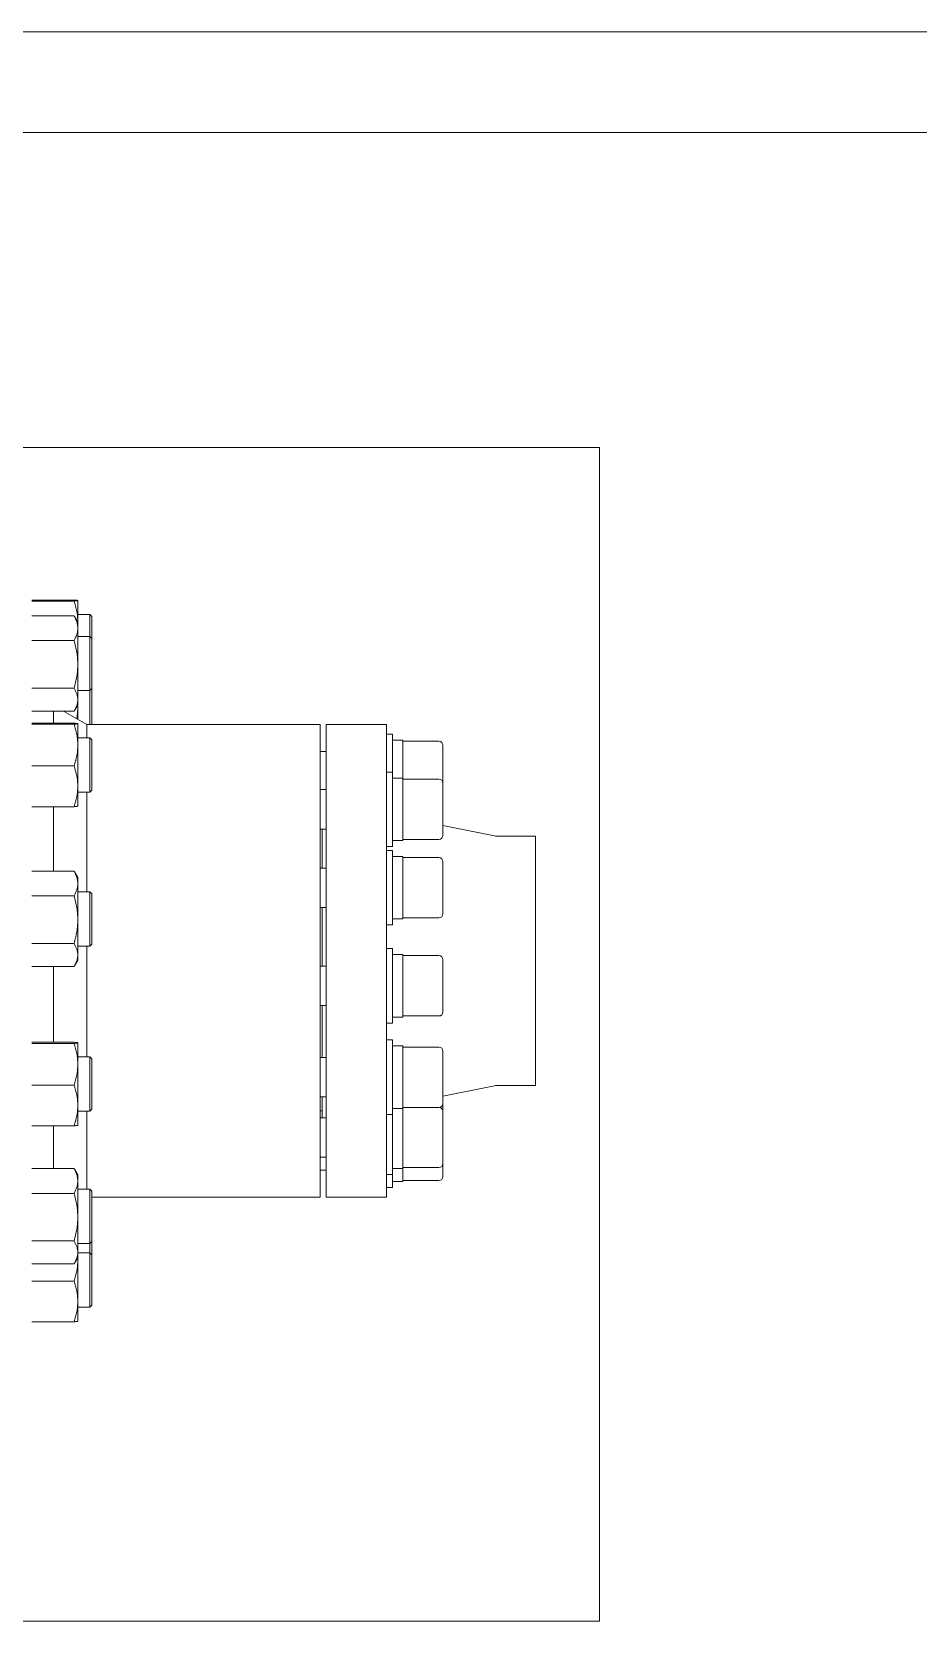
# Model space of a CAD drawing. Header units: millimetres. Extents: x 0 to 2970, y 0 to 2245.
# Drawn here: x 1044 to 1485, y 1310 to 2100 of the extents above; entities that cross this region are included whole.
import ezdxf

# ---------------------------------------------------------------- set-up
doc = ezdxf.new("R2010")
doc.units = ezdxf.units.MM
doc.layers.add('1', color=7, linetype='Continuous', true_color=0xffffff)
doc.layers.add('170', color=7, linetype='Continuous', true_color=0xffffff)

msp = doc.modelspace()

# ---------------------------------------------------------------- linework, layer by layer
at = {"layer": '1', "color": 7, "linetype": 'Continuous', "lineweight": 18}
for p, q in [((1065.4, 1817.54), (1044.36, 1817.54)), ((1067.23, 1806.65), (1067.23, 1817.28)), ((1065.4, 1817.02), (1044.36, 1817.02)), ((1065.4, 1809.64), (1044.36, 1809.64)), ((1067.23, 1806.48), (1065.56, 1809.37)), ((1073.2, 1810.29), (1067.23, 1810.29)), ((1074.2, 1809.29), (1073.2, 1810.29)), ((1073.2, 1799.48), (1073.2, 1810.29)), ((1067.23, 1803.5), (1067.23, 1806.48)), ((1067.23, 1785.53), (1067.23, 1803.5)), ((1074.2, 1805.22), (1074.2, 1809.29)), ((1074.2, 1798.48), (1074.2, 1805.22)), ((1065.4, 1797.36), (1044.36, 1797.36)), ((1073.2, 1799.48), (1067.23, 1799.48)), ((1074.2, 1798.48), (1073.2, 1799.48)), ((1073.2, 1772.79), (1073.2, 1799.48)), ((1074.2, 1788.66), (1074.2, 1798.48)), ((1074.2, 1773.48), (1074.2, 1788.66)), ((1067.23, 1768), (1067.23, 1785.53)), ((1065.4, 1773.69), (1044.36, 1773.69)), ((1067.23, 1772.48), (1073.2, 1772.48)), ((1073.2, 1772.48), (1074.2, 1773.48)), ((1073.2, 1772.79), (1073.2, 1772.48)), ((1073.2, 1761.01), (1073.2, 1772.48)), ((1074.2, 1755.66), (1074.2, 1773.48)), ((1065.4, 1762.31), (1044.36, 1762.31)), ((1055.23, 1762.31), (1055.23, 1756.32)), ((1071.73, 1755.66), (1060.2, 1762.31)), ((1065.56, 1762.58), (1067.23, 1765.48)), ((1067.23, 1768), (1067.23, 1765.48)), ((1067.23, 1764.64), (1067.23, 1765.48)), ((1067.23, 1758.26), (1067.23, 1764.64)), ((1065.4, 1756.31), (1044.36, 1756.31)), ((1065.4, 1755.79), (1044.36, 1755.79)), ((1067.23, 1745.42), (1067.23, 1756.05)), ((1187.73, 1755.66), (1071.73, 1755.66)), ((1071.73, 1755.66), (1071.73, 1749.06)), ((1073.2, 1761.01), (1073.2, 1755.66)), ((1187.73, 1755.66), (1187.73, 1529.6)), ((1220.73, 1755.66), (1190.73, 1755.66)), ((1190.73, 1755.66), (1190.73, 1683.12)), ((1220.73, 1755.66), (1220.73, 1683.12)), ((1073.2, 1749.06), (1067.23, 1749.06)), ((1074.2, 1748.06), (1073.2, 1749.06)), ((1073.2, 1749.06), (1073.2, 1748.43)), ((1073.2, 1722.06), (1073.2, 1748.43)), ((1074.2, 1731.78), (1074.2, 1748.06)), ((1223.73, 1750.84), (1220.73, 1750.84)), ((1223.73, 1750.84), (1223.73, 1732.03)), ((1228.73, 1747.86), (1223.73, 1747.86)), ((1228.73, 1747.86), (1228.73, 1729.05)), ((1246.73, 1747.34), (1228.73, 1747.34)), ((1067.23, 1724.92), (1067.23, 1745.42)), ((1190.73, 1742.16), (1187.73, 1742.16)), ((1248.73, 1741.16), (1248.73, 1745.34)), ((1248.73, 1726.53), (1248.73, 1741.16)), ((1065.4, 1735.04), (1044.36, 1735.04)), ((1074.2, 1723.06), (1074.2, 1731.78)), ((1223.73, 1732.03), (1220.73, 1732.03)), ((1223.73, 1732.03), (1223.73, 1695.03)), ((1067.23, 1715.06), (1067.23, 1724.92)), ((1073.2, 1722.06), (1074.2, 1723.06)), ((1190.73, 1723.34), (1187.73, 1723.34)), ((1228.73, 1729.05), (1223.73, 1729.05)), ((1228.73, 1729.05), (1228.73, 1698.01)), ((1246.73, 1728.53), (1228.73, 1728.53)), ((1248.73, 1716.38), (1248.73, 1726.53)), ((1065.4, 1714.8), (1044.36, 1714.8)), ((1055.23, 1714.81), (1055.23, 1682.71)), ((1067.23, 1722.06), (1073.2, 1722.06)), ((1071.73, 1722.06), (1071.73, 1672.54)), ((1248.73, 1700.53), (1248.73, 1716.38)), ((1187.73, 1703.71), (1190.73, 1703.71)), ((1188.73, 1703.72), (1188.73, 1684.33)), ((1274.3, 1700.26), (1248.73, 1705.46)), ((1294.79, 1700.16), (1275.3, 1700.16)), ((1294.79, 1700.16), (1294.79, 1661.88)), ((1220.73, 1695.03), (1223.73, 1695.03)), ((1223.73, 1693.01), (1220.73, 1693.01)), ((1223.73, 1698.01), (1228.73, 1698.01)), ((1223.73, 1693.01), (1223.73, 1656.01)), ((1228.73, 1698.53), (1246.73, 1698.53)), ((1190.73, 1684.32), (1187.73, 1684.32)), ((1190.73, 1683.12), (1190.73, 1520.66)), ((1220.73, 1683.12), (1220.73, 1520.66)), ((1228.73, 1690.03), (1223.73, 1690.03)), ((1228.73, 1690.03), (1228.73, 1658.99)), ((1246.73, 1689.51), (1228.73, 1689.51)), ((1248.73, 1670.64), (1248.73, 1687.51)), ((1065.4, 1682.71), (1044.36, 1682.71)), ((1067.23, 1679.54), (1065.56, 1682.44)), ((1067.23, 1676.57), (1067.23, 1679.54)), ((1067.23, 1658.59), (1067.23, 1676.57)), ((1065.4, 1670.42), (1044.36, 1670.42)), ((1073.2, 1672.54), (1067.23, 1672.54)), ((1074.2, 1671.54), (1073.2, 1672.54)), ((1073.2, 1672.54), (1073.2, 1668.14)), ((1073.2, 1645.54), (1073.2, 1668.14)), ((1074.2, 1649.81), (1074.2, 1671.54)), ((1248.73, 1661.51), (1248.73, 1670.64)), ((1187.73, 1664.7), (1190.73, 1664.7)), ((1188.73, 1664.69), (1188.73, 1635.56)), ((1228.73, 1659.51), (1246.73, 1659.51)), ((1294.79, 1661.88), (1294.79, 1576.16)), ((1067.23, 1641.07), (1067.23, 1658.59)), ((1220.73, 1656.01), (1223.73, 1656.01)), ((1223.73, 1658.99), (1228.73, 1658.99)), ((1065.4, 1646.76), (1044.36, 1646.76)), ((1067.23, 1645.54), (1073.2, 1645.54)), ((1071.73, 1645.55), (1071.73, 1590.44)), ((1073.2, 1645.54), (1074.2, 1646.54)), ((1074.2, 1646.54), (1074.2, 1649.81)), ((1223.73, 1644.26), (1220.73, 1644.26)), ((1223.73, 1644.26), (1223.73, 1607.26)), ((1065.56, 1635.65), (1067.23, 1638.54)), ((1067.23, 1638.54), (1067.23, 1641.07)), ((1190.73, 1635.57), (1187.73, 1635.57)), ((1228.73, 1641.28), (1223.73, 1641.28)), ((1228.73, 1641.28), (1228.73, 1610.24)), ((1246.73, 1640.76), (1228.73, 1640.76)), ((1248.73, 1616.2), (1248.73, 1638.76)), ((1065.4, 1635.38), (1044.36, 1635.38)), ((1055.23, 1635.38), (1055.23, 1597.68)), ((1187.73, 1615.95), (1190.73, 1615.95)), ((1188.73, 1615.94), (1188.73, 1590.13)), ((1248.73, 1612.76), (1248.73, 1616.2)), ((1220.73, 1607.26), (1223.73, 1607.26)), ((1223.73, 1610.24), (1228.73, 1610.24)), ((1228.73, 1610.76), (1246.73, 1610.76)), ((1065.4, 1597.68), (1044.36, 1597.68)), ((1065.4, 1597.16), (1044.36, 1597.16)), ((1067.23, 1586.79), (1067.23, 1597.42)), ((1223.73, 1598.83), (1220.73, 1598.83)), ((1223.73, 1598.83), (1223.73, 1561.83)), ((1073.2, 1590.43), (1067.23, 1590.43)), ((1074.2, 1589.43), (1073.2, 1590.43)), ((1073.2, 1590.43), (1073.2, 1579.83)), ((1074.2, 1564.72), (1074.2, 1589.43)), ((1190.73, 1590.14), (1187.73, 1590.14)), ((1228.73, 1595.85), (1223.73, 1595.85)), ((1228.73, 1595.85), (1228.73, 1564.81)), ((1246.73, 1595.33), (1228.73, 1595.33)), ((1248.73, 1567.64), (1248.73, 1593.33)), ((1067.23, 1566.29), (1067.23, 1586.79)), ((1065.4, 1576.41), (1044.36, 1576.41)), ((1073.2, 1563.43), (1073.2, 1579.83)), ((1248.73, 1570.85), (1274.3, 1576.06)), ((1275.3, 1576.16), (1294.79, 1576.16)), ((1067.23, 1556.43), (1067.23, 1566.29)), ((1073.2, 1563.43), (1074.2, 1564.43)), ((1074.2, 1564.43), (1074.2, 1564.72)), ((1187.73, 1570.51), (1190.73, 1570.51)), ((1188.73, 1570.51), (1188.73, 1560.2)), ((1223.73, 1564.81), (1228.73, 1564.81)), ((1228.73, 1565.33), (1246.73, 1565.33)), ((1228.73, 1534.87), (1228.73, 1564.81)), ((1248.73, 1567.33), (1248.73, 1567.64)), ((1248.73, 1567.33), (1248.73, 1563.39)), ((1067.23, 1563.43), (1073.2, 1563.43)), ((1071.73, 1563.43), (1071.73, 1529.6)), ((1187.73, 1563.66), (1188.73, 1563.66)), ((1190.73, 1560.2), (1187.73, 1560.2)), ((1220.73, 1561.83), (1223.73, 1561.83)), ((1223.73, 1561.82), (1223.73, 1531.89)), ((1248.73, 1563.39), (1248.73, 1537.39)), ((1065.4, 1556.17), (1044.36, 1556.17)), ((1055.23, 1556.17), (1055.23, 1534.89)), ((1065.4, 1534.89), (1044.36, 1534.89)), ((1067.23, 1531.72), (1065.56, 1534.6)), ((1187.73, 1540.58), (1190.73, 1540.58)), ((1187.73, 1534.16), (1190.73, 1534.16)), ((1223.73, 1534.87), (1228.73, 1534.87)), ((1228.73, 1535.39), (1246.73, 1535.39)), ((1228.73, 1528.45), (1228.73, 1534.87)), ((1248.73, 1537.39), (1248.73, 1530.97)), ((1067.23, 1528.74), (1067.23, 1531.72)), ((1067.23, 1510.77), (1067.23, 1528.74)), ((1071.73, 1529.6), (1071.73, 1524.72)), ((1187.73, 1529.6), (1187.73, 1520.66)), ((1220.73, 1531.89), (1223.73, 1531.89)), ((1220.73, 1525.47), (1223.73, 1525.47)), ((1223.73, 1525.47), (1223.73, 1531.89)), ((1223.73, 1528.45), (1228.73, 1528.45)), ((1228.73, 1528.97), (1246.73, 1528.97)), ((1065.4, 1522.6), (1044.36, 1522.6)), ((1073.2, 1524.72), (1067.23, 1524.72)), ((1074.2, 1523.72), (1073.2, 1524.72)), ((1073.2, 1507.14), (1073.2, 1524.72)), ((1074.2, 1523.72), (1074.2, 1498.72)), ((1074.2, 1520.66), (1187.73, 1520.66)), ((1190.73, 1520.66), (1220.73, 1520.66)), ((1067.23, 1493.25), (1067.23, 1510.77)), ((1073.2, 1507.14), (1073.2, 1497.72)), ((1065.4, 1498.94), (1044.36, 1498.94)), ((1067.23, 1497.72), (1073.2, 1497.72)), ((1073.2, 1497.72), (1074.2, 1498.72)), ((1073.2, 1493.03), (1073.2, 1497.72)), ((1074.2, 1498.72), (1074.2, 1492.03)), ((1065.4, 1487.56), (1044.36, 1487.56)), ((1065.56, 1487.84), (1067.23, 1490.72)), ((1067.23, 1493.25), (1067.23, 1490.72)), ((1073.2, 1493.03), (1067.23, 1493.03)), ((1067.23, 1489.38), (1067.23, 1490.72)), ((1067.23, 1468.89), (1067.23, 1489.38)), ((1074.2, 1492.03), (1073.2, 1493.03)), ((1073.2, 1469.56), (1073.2, 1493.03)), ((1074.2, 1492.03), (1074.2, 1467.03)), ((1065.4, 1479.01), (1044.36, 1479.01)), ((1067.23, 1459.03), (1067.23, 1468.89)), ((1067.23, 1466.03), (1073.2, 1466.03)), ((1073.2, 1469.56), (1073.2, 1466.03)), ((1073.2, 1466.03), (1074.2, 1467.03)), ((1065.4, 1458.77), (1044.36, 1458.77)), ((1067.22, 1459.02), (1067.23, 1459.03))]:
    msp.add_line(p, q, dxfattribs=at)
for centre, radius, start, end in [((1246.73, 1745.34), 2, 0, 90), ((1246.73, 1726.53), 2, 0, 90), ((1246.73, 1700.53), 2, 270, 0), ((1275.3, 1705.16), 5, 258.5, 270), ((1246.73, 1687.51), 2, 0, 90), ((1246.73, 1661.51), 2, 270, 0), ((1246.73, 1638.76), 2, 0, 90), ((1246.73, 1612.76), 2, 270, 0), ((1246.73, 1593.33), 2, 0, 90), ((1275.3, 1571.16), 5, 90, 101.5), ((1246.73, 1567.33), 2, 270, 0), ((1246.73, 1563.39), 2, 0, 79.75406), ((1246.73, 1537.39), 2, 270, 0), ((1246.73, 1530.97), 2, 270, 0)]:
    msp.add_arc(centre, radius, start, end, dxfattribs=at)
msp.add_ellipse((1230.93, 1550.39), major_axis=(88.01, 4.85), ratio=0.16751, start_param=1.632505, end_param=1.643444, dxfattribs=at)
for points, knots in [([(1067.23, 1817.28), (1067.23, 1817.29), (1067.21, 1817.32), (1067.14, 1817.34), (1067.09, 1817.35), (1067.08, 1817.36), (1067.05, 1817.36), (1067.02, 1817.37), (1066.92, 1817.39), (1066.81, 1817.41), (1066.57, 1817.44), (1066.37, 1817.46), (1065.93, 1817.5), (1065.67, 1817.52), (1065.4, 1817.54)], [0, 0, 0, 0, 0.125, 0.25, 0.25, 0.28125, 0.28125, 0.3125, 0.375, 0.5, 0.5, 0.75, 0.75, 1, 1, 1, 1]), ([(1065.4, 1817.02), (1065.67, 1817.04), (1065.93, 1817.07), (1066.18, 1817.09), (1066.21, 1817.09), (1066.27, 1817.1), (1066.35, 1817.11), (1066.52, 1817.13), (1066.66, 1817.14), (1066.9, 1817.17), (1067.02, 1817.2), (1067.14, 1817.23), (1067.17, 1817.24), (1067.22, 1817.26), (1067.23, 1817.27), (1067.23, 1817.28)], [0, 0, 0, 0, 0.25, 0.25, 0.28125, 0.28125, 0.3125, 0.375, 0.5, 0.5, 0.75, 0.75, 0.875, 0.875, 1, 1, 1, 1]), ([(1067.23, 1806.65), (1067.23, 1806.87), (1067.22, 1807.09), (1067.22, 1807.42), (1067.21, 1807.53), (1067.21, 1807.75), (1067.18, 1808.3), (1067.14, 1808.85), (1067.02, 1810.16), (1066.89, 1811.03), (1066.57, 1812.76), (1066.38, 1813.62), (1065.93, 1815.33), (1065.68, 1816.18), (1065.4, 1817.02)], [0, 0, 0, 0, 0.0625, 0.0625, 0.09375, 0.09375, 0.125, 0.25, 0.25, 0.5, 0.5, 0.75, 0.75, 1, 1, 1, 1]), ([(1067.23, 1803.5), (1067.23, 1803.76), (1067.21, 1804.28), (1067.14, 1804.8), (1067.09, 1805.13), (1067.08, 1805.2), (1067.05, 1805.33), (1067.02, 1805.52), (1066.92, 1805.98), (1066.81, 1806.36), (1066.57, 1807.13), (1066.37, 1807.64), (1065.93, 1808.65), (1065.67, 1809.15), (1065.4, 1809.64)], [0, 0, 0, 0, 0.125, 0.25, 0.25, 0.28125, 0.28125, 0.3125, 0.375, 0.5, 0.5, 0.75, 0.75, 1, 1, 1, 1]), ([(1065.4, 1797.36), (1065.67, 1797.86), (1065.93, 1798.36), (1066.18, 1798.94), (1066.21, 1799), (1066.27, 1799.13), (1066.35, 1799.32), (1066.52, 1799.77), (1066.66, 1800.15), (1066.9, 1800.92), (1067.02, 1801.43), (1067.14, 1802.21), (1067.17, 1802.47), (1067.22, 1802.98), (1067.23, 1803.24), (1067.23, 1803.5)], [0, 0, 0, 0, 0.25, 0.25, 0.28125, 0.28125, 0.3125, 0.375, 0.5, 0.5, 0.75, 0.75, 0.875, 0.875, 1, 1, 1, 1]), ([(1067.23, 1785.53), (1067.23, 1785.78), (1067.22, 1786.03), (1067.22, 1786.41), (1067.21, 1786.53), (1067.21, 1786.79), (1067.18, 1787.41), (1067.14, 1788.04), (1067.02, 1789.54), (1066.89, 1790.53), (1066.57, 1792.5), (1066.38, 1793.48), (1065.93, 1795.43), (1065.68, 1796.4), (1065.4, 1797.36)], [0, 0, 0, 0, 0.0625, 0.0625, 0.09375, 0.09375, 0.125, 0.25, 0.25, 0.5, 0.5, 0.75, 0.75, 1, 1, 1, 1]), ([(1065.4, 1773.69), (1065.68, 1774.66), (1065.93, 1775.63), (1066.38, 1777.59), (1066.58, 1778.57), (1066.89, 1780.54), (1067.02, 1781.53), (1067.14, 1783.02), (1067.17, 1783.52), (1067.22, 1784.52), (1067.23, 1785.02), (1067.23, 1785.53)], [0, 0, 0, 0, 0.25, 0.25, 0.5, 0.5, 0.75, 0.75, 0.875, 0.875, 1, 1, 1, 1]), ([(1067.23, 1768), (1067.23, 1768.12), (1067.22, 1768.25), (1067.22, 1768.43), (1067.21, 1768.49), (1067.21, 1768.61), (1067.18, 1768.91), (1067.14, 1769.21), (1067.02, 1769.93), (1066.89, 1770.41), (1066.57, 1771.36), (1066.38, 1771.83), (1065.93, 1772.76), (1065.68, 1773.23), (1065.4, 1773.69)], [0, 0, 0, 0, 0.0625, 0.0625, 0.09375, 0.09375, 0.125, 0.25, 0.25, 0.5, 0.5, 0.75, 0.75, 1, 1, 1, 1]), ([(1065.4, 1762.31), (1065.68, 1762.78), (1065.93, 1763.25), (1066.38, 1764.18), (1066.58, 1764.66), (1066.89, 1765.6), (1067.02, 1766.08), (1067.14, 1766.8), (1067.17, 1767.04), (1067.22, 1767.52), (1067.23, 1767.76), (1067.23, 1768)], [0, 0, 0, 0, 0.25, 0.25, 0.5, 0.5, 0.75, 0.75, 0.875, 0.875, 1, 1, 1, 1]), ([(1066.72, 1758.55), (1066.72, 1758.59), (1066.73, 1758.63), (1066.89, 1759.65), (1067.02, 1760.64), (1067.14, 1762.14), (1067.17, 1762.64), (1067.22, 1763.64), (1067.23, 1764.14), (1067.23, 1764.64)], [0, 0, 0, 0, 0.018886, 0.018886, 0.509443, 0.509443, 0.754722, 0.754722, 1, 1, 1, 1]), ([(1067.23, 1764.64), (1067.23, 1764.89), (1067.22, 1765.15), (1067.22, 1765.43), (1067.22, 1765.46), (1067.22, 1765.49)], [0, 0, 0, 0, 0.896258, 0.896258, 1, 1, 1, 1]), ([(1067.23, 1756.05), (1067.23, 1756.06), (1067.22, 1756.07), (1067.22, 1756.07), (1067.21, 1756.08), (1067.21, 1756.08), (1067.18, 1756.1), (1067.14, 1756.11), (1067.02, 1756.14), (1066.89, 1756.16), (1066.57, 1756.21), (1066.38, 1756.23), (1065.93, 1756.27), (1065.68, 1756.29), (1065.4, 1756.31)], [0, 0, 0, 0, 0.0625, 0.0625, 0.09375, 0.09375, 0.125, 0.25, 0.25, 0.5, 0.5, 0.75, 0.75, 1, 1, 1, 1]), ([(1065.4, 1755.79), (1065.68, 1755.82), (1065.93, 1755.84), (1066.38, 1755.88), (1066.58, 1755.9), (1066.89, 1755.94), (1067.02, 1755.97), (1067.14, 1756), (1067.17, 1756.01), (1067.22, 1756.03), (1067.23, 1756.04), (1067.23, 1756.05)], [0, 0, 0, 0, 0.25, 0.25, 0.5, 0.5, 0.75, 0.75, 0.875, 0.875, 1, 1, 1, 1]), ([(1067.23, 1745.42), (1067.23, 1745.86), (1067.21, 1746.73), (1067.14, 1747.62), (1067.09, 1748.17), (1067.08, 1748.28), (1067.05, 1748.5), (1067.02, 1748.83), (1066.92, 1749.6), (1066.81, 1750.25), (1066.57, 1751.55), (1066.37, 1752.41), (1065.93, 1754.11), (1065.67, 1754.96), (1065.4, 1755.79)], [0, 0, 0, 0, 0.125, 0.25, 0.25, 0.28125, 0.28125, 0.3125, 0.375, 0.5, 0.5, 0.75, 0.75, 1, 1, 1, 1]), ([(1065.4, 1735.04), (1065.67, 1735.88), (1065.93, 1736.73), (1066.18, 1737.7), (1066.21, 1737.81), (1066.27, 1738.03), (1066.35, 1738.35), (1066.52, 1739.11), (1066.66, 1739.75), (1066.9, 1741.05), (1067.02, 1741.92), (1067.14, 1743.23), (1067.17, 1743.67), (1067.22, 1744.54), (1067.23, 1744.98), (1067.23, 1745.42)], [0, 0, 0, 0, 0.25, 0.25, 0.28125, 0.28125, 0.3125, 0.375, 0.5, 0.5, 0.75, 0.75, 0.875, 0.875, 1, 1, 1, 1]), ([(1067.23, 1724.92), (1067.23, 1725.14), (1067.22, 1725.35), (1067.22, 1725.67), (1067.21, 1725.78), (1067.21, 1726), (1067.18, 1726.53), (1067.14, 1727.07), (1067.02, 1728.35), (1066.89, 1729.2), (1066.57, 1730.88), (1066.38, 1731.72), (1065.93, 1733.38), (1065.68, 1734.21), (1065.4, 1735.04)], [0, 0, 0, 0, 0.0625, 0.0625, 0.09375, 0.09375, 0.125, 0.25, 0.25, 0.5, 0.5, 0.75, 0.75, 1, 1, 1, 1]), ([(1065.4, 1714.8), (1065.68, 1715.63), (1065.93, 1716.46), (1066.38, 1718.13), (1066.58, 1718.97), (1066.89, 1720.65), (1067.02, 1721.5), (1067.14, 1722.78), (1067.17, 1723.2), (1067.22, 1724.06), (1067.23, 1724.49), (1067.23, 1724.92)], [0, 0, 0, 0, 0.25, 0.25, 0.5, 0.5, 0.75, 0.75, 0.875, 0.875, 1, 1, 1, 1]), ([(1067.23, 1715.06), (1067.23, 1715.06), (1067.22, 1715.05), (1067.22, 1715.05), (1067.21, 1715.04), (1067.21, 1715.04), (1067.18, 1715.02), (1067.14, 1715.01), (1067.02, 1714.98), (1066.89, 1714.95), (1066.57, 1714.91), (1066.38, 1714.89), (1065.93, 1714.85), (1065.68, 1714.83), (1065.4, 1714.8)], [0, 0, 0, 0, 0.0625, 0.0625, 0.09375, 0.09375, 0.125, 0.25, 0.25, 0.5, 0.5, 0.75, 0.75, 1, 1, 1, 1]), ([(1067.23, 1676.57), (1067.23, 1676.7), (1067.22, 1676.83), (1067.22, 1677.02), (1067.21, 1677.09), (1067.21, 1677.22), (1067.18, 1677.54), (1067.14, 1677.87), (1067.02, 1678.65), (1066.89, 1679.16), (1066.57, 1680.18), (1066.38, 1680.69), (1065.93, 1681.7), (1065.68, 1682.21), (1065.4, 1682.71)], [0, 0, 0, 0, 0.0625, 0.0625, 0.09375, 0.09375, 0.125, 0.25, 0.25, 0.5, 0.5, 0.75, 0.75, 1, 1, 1, 1]), ([(1065.4, 1670.42), (1065.68, 1670.93), (1065.93, 1671.43), (1066.38, 1672.44), (1066.58, 1672.95), (1066.89, 1673.97), (1067.02, 1674.49), (1067.14, 1675.26), (1067.17, 1675.52), (1067.22, 1676.04), (1067.23, 1676.3), (1067.23, 1676.57)], [0, 0, 0, 0, 0.25, 0.25, 0.5, 0.5, 0.75, 0.75, 0.875, 0.875, 1, 1, 1, 1]), ([(1067.23, 1658.59), (1067.23, 1659.09), (1067.21, 1660.09), (1067.14, 1661.1), (1067.09, 1661.73), (1067.08, 1661.85), (1067.05, 1662.11), (1067.02, 1662.48), (1066.92, 1663.36), (1066.81, 1664.1), (1066.57, 1665.58), (1066.37, 1666.56), (1065.93, 1668.5), (1065.67, 1669.47), (1065.4, 1670.42)], [0, 0, 0, 0, 0.125, 0.25, 0.25, 0.28125, 0.28125, 0.3125, 0.375, 0.5, 0.5, 0.75, 0.75, 1, 1, 1, 1]), ([(1065.4, 1646.76), (1065.67, 1647.72), (1065.93, 1648.69), (1066.18, 1649.8), (1066.21, 1649.92), (1066.27, 1650.17), (1066.35, 1650.53), (1066.52, 1651.4), (1066.66, 1652.14), (1066.9, 1653.62), (1067.02, 1654.61), (1067.14, 1656.1), (1067.17, 1656.6), (1067.22, 1657.59), (1067.23, 1658.09), (1067.23, 1658.59)], [0, 0, 0, 0, 0.25, 0.25, 0.28125, 0.28125, 0.3125, 0.375, 0.5, 0.5, 0.75, 0.75, 0.875, 0.875, 1, 1, 1, 1]), ([(1067.23, 1641.07), (1067.23, 1641.19), (1067.22, 1641.31), (1067.22, 1641.49), (1067.21, 1641.55), (1067.21, 1641.67), (1067.18, 1641.97), (1067.14, 1642.28), (1067.02, 1643), (1066.89, 1643.47), (1066.57, 1644.42), (1066.38, 1644.89), (1065.93, 1645.83), (1065.68, 1646.29), (1065.4, 1646.76)], [0, 0, 0, 0, 0.0625, 0.0625, 0.09375, 0.09375, 0.125, 0.25, 0.25, 0.5, 0.5, 0.75, 0.75, 1, 1, 1, 1]), ([(1065.4, 1635.38), (1065.68, 1635.84), (1065.93, 1636.31), (1066.38, 1637.25), (1066.58, 1637.72), (1066.89, 1638.67), (1067.02, 1639.14), (1067.14, 1639.86), (1067.17, 1640.1), (1067.22, 1640.58), (1067.23, 1640.82), (1067.23, 1641.07)], [0, 0, 0, 0, 0.25, 0.25, 0.5, 0.5, 0.75, 0.75, 0.875, 0.875, 1, 1, 1, 1]), ([(1067.23, 1597.42), (1067.23, 1597.43), (1067.22, 1597.43), (1067.22, 1597.44), (1067.21, 1597.45), (1067.21, 1597.45), (1067.18, 1597.46), (1067.14, 1597.48), (1067.02, 1597.51), (1066.89, 1597.53), (1066.57, 1597.58), (1066.38, 1597.6), (1065.93, 1597.64), (1065.68, 1597.66), (1065.4, 1597.68)], [0, 0, 0, 0, 0.0625, 0.0625, 0.09375, 0.09375, 0.125, 0.25, 0.25, 0.5, 0.5, 0.75, 0.75, 1, 1, 1, 1]), ([(1065.4, 1597.16), (1065.68, 1597.18), (1065.93, 1597.21), (1066.38, 1597.25), (1066.58, 1597.27), (1066.89, 1597.31), (1067.02, 1597.34), (1067.14, 1597.37), (1067.17, 1597.38), (1067.22, 1597.4), (1067.23, 1597.41), (1067.23, 1597.42)], [0, 0, 0, 0, 0.25, 0.25, 0.5, 0.5, 0.75, 0.75, 0.875, 0.875, 1, 1, 1, 1]), ([(1067.23, 1586.79), (1067.23, 1587.01), (1067.22, 1587.23), (1067.22, 1587.56), (1067.21, 1587.67), (1067.21, 1587.89), (1067.18, 1588.44), (1067.14, 1588.99), (1067.02, 1590.3), (1066.89, 1591.17), (1066.57, 1592.9), (1066.38, 1593.76), (1065.93, 1595.47), (1065.68, 1596.32), (1065.4, 1597.16)], [0, 0, 0, 0, 0.0625, 0.0625, 0.09375, 0.09375, 0.125, 0.25, 0.25, 0.5, 0.5, 0.75, 0.75, 1, 1, 1, 1]), ([(1065.4, 1576.41), (1065.68, 1577.26), (1065.93, 1578.11), (1066.38, 1579.82), (1066.58, 1580.68), (1066.89, 1582.41), (1067.02, 1583.28), (1067.14, 1584.59), (1067.17, 1585.02), (1067.22, 1585.9), (1067.23, 1586.34), (1067.23, 1586.79)], [0, 0, 0, 0, 0.25, 0.25, 0.5, 0.5, 0.75, 0.75, 0.875, 0.875, 1, 1, 1, 1]), ([(1067.23, 1566.29), (1067.23, 1566.72), (1067.21, 1567.57), (1067.14, 1568.43), (1067.09, 1568.97), (1067.08, 1569.08), (1067.05, 1569.29), (1067.02, 1569.62), (1066.92, 1570.37), (1066.81, 1571), (1066.57, 1572.27), (1066.37, 1573.11), (1065.93, 1574.77), (1065.67, 1575.59), (1065.4, 1576.41)], [0, 0, 0, 0, 0.125, 0.25, 0.25, 0.28125, 0.28125, 0.3125, 0.375, 0.5, 0.5, 0.75, 0.75, 1, 1, 1, 1]), ([(1065.4, 1556.17), (1065.67, 1557), (1065.93, 1557.83), (1066.18, 1558.77), (1066.21, 1558.88), (1066.27, 1559.09), (1066.35, 1559.4), (1066.52, 1560.14), (1066.66, 1560.77), (1066.9, 1562.04), (1067.02, 1562.88), (1067.14, 1564.16), (1067.17, 1564.58), (1067.22, 1565.44), (1067.23, 1565.86), (1067.23, 1566.29)], [0, 0, 0, 0, 0.25, 0.25, 0.28125, 0.28125, 0.3125, 0.375, 0.5, 0.5, 0.75, 0.75, 0.875, 0.875, 1, 1, 1, 1]), ([(1067.23, 1556.43), (1067.23, 1556.43), (1067.22, 1556.42), (1067.22, 1556.41), (1067.21, 1556.41), (1067.21, 1556.41), (1067.18, 1556.39), (1067.14, 1556.38), (1067.02, 1556.35), (1066.89, 1556.32), (1066.57, 1556.28), (1066.38, 1556.26), (1065.93, 1556.22), (1065.68, 1556.19), (1065.4, 1556.17)], [0, 0, 0, 0, 0.0625, 0.0625, 0.09375, 0.09375, 0.125, 0.25, 0.25, 0.5, 0.5, 0.75, 0.75, 1, 1, 1, 1]), ([(1067.23, 1528.74), (1067.23, 1528.88), (1067.22, 1529.01), (1067.22, 1529.2), (1067.21, 1529.27), (1067.21, 1529.4), (1067.18, 1529.72), (1067.14, 1530.05), (1067.02, 1530.83), (1066.89, 1531.34), (1066.57, 1532.36), (1066.38, 1532.87), (1065.93, 1533.88), (1065.68, 1534.39), (1065.4, 1534.89)], [0, 0, 0, 0, 0.0625, 0.0625, 0.09375, 0.09375, 0.125, 0.25, 0.25, 0.5, 0.5, 0.75, 0.75, 1, 1, 1, 1]), ([(1065.4, 1522.6), (1065.68, 1523.11), (1065.93, 1523.61), (1066.38, 1524.62), (1066.58, 1525.13), (1066.89, 1526.15), (1067.02, 1526.67), (1067.14, 1527.44), (1067.17, 1527.7), (1067.22, 1528.22), (1067.23, 1528.48), (1067.23, 1528.74)], [0, 0, 0, 0, 0.25, 0.25, 0.5, 0.5, 0.75, 0.75, 0.875, 0.875, 1, 1, 1, 1]), ([(1067.23, 1510.77), (1067.23, 1511.02), (1067.22, 1511.27), (1067.22, 1511.65), (1067.21, 1511.78), (1067.21, 1512.03), (1067.18, 1512.66), (1067.14, 1513.28), (1067.02, 1514.78), (1066.89, 1515.77), (1066.57, 1517.74), (1066.38, 1518.72), (1065.93, 1520.67), (1065.68, 1521.64), (1065.4, 1522.6)], [0, 0, 0, 0, 0.0625, 0.0625, 0.09375, 0.09375, 0.125, 0.25, 0.25, 0.5, 0.5, 0.75, 0.75, 1, 1, 1, 1]), ([(1065.4, 1498.94), (1065.68, 1499.91), (1065.93, 1500.88), (1066.38, 1502.83), (1066.58, 1503.81), (1066.89, 1505.78), (1067.02, 1506.77), (1067.14, 1508.26), (1067.17, 1508.76), (1067.22, 1509.76), (1067.23, 1510.27), (1067.23, 1510.77)], [0, 0, 0, 0, 0.25, 0.25, 0.5, 0.5, 0.75, 0.75, 0.875, 0.875, 1, 1, 1, 1]), ([(1067.23, 1493.25), (1067.23, 1493.49), (1067.21, 1493.97), (1067.14, 1494.45), (1067.09, 1494.76), (1067.08, 1494.82), (1067.05, 1494.94), (1067.02, 1495.12), (1066.92, 1495.54), (1066.81, 1495.9), (1066.57, 1496.61), (1066.37, 1497.08), (1065.93, 1498.01), (1065.67, 1498.48), (1065.4, 1498.94)], [0, 0, 0, 0, 0.125, 0.25, 0.25, 0.28125, 0.28125, 0.3125, 0.375, 0.5, 0.5, 0.75, 0.75, 1, 1, 1, 1]), ([(1065.4, 1487.56), (1065.67, 1488.02), (1065.93, 1488.49), (1066.18, 1489.02), (1066.21, 1489.08), (1066.27, 1489.19), (1066.35, 1489.37), (1066.52, 1489.79), (1066.66, 1490.14), (1066.9, 1490.85), (1067.02, 1491.33), (1067.14, 1492.05), (1067.17, 1492.29), (1067.22, 1492.77), (1067.23, 1493.01), (1067.23, 1493.25)], [0, 0, 0, 0, 0.25, 0.25, 0.28125, 0.28125, 0.3125, 0.375, 0.5, 0.5, 0.75, 0.75, 0.875, 0.875, 1, 1, 1, 1]), ([(1065.4, 1479.01), (1065.68, 1479.85), (1065.93, 1480.71), (1066.38, 1482.42), (1066.58, 1483.28), (1066.89, 1485.01), (1067.02, 1485.87), (1067.14, 1487.18), (1067.17, 1487.62), (1067.22, 1488.5), (1067.23, 1488.94), (1067.23, 1489.38)], [0, 0, 0, 0, 0.25, 0.25, 0.5, 0.5, 0.75, 0.75, 0.875, 0.875, 1, 1, 1, 1]), ([(1067.23, 1489.38), (1067.23, 1489.6), (1067.22, 1489.82), (1067.22, 1490.16), (1067.21, 1490.27), (1067.21, 1490.49), (1067.2, 1490.63), (1067.19, 1490.78), (1067.19, 1490.81)], [0, 0, 0, 0, 0.463714, 0.463714, 0.695572, 0.695572, 0.927429, 1, 1, 1, 1]), ([(1067.23, 1468.89), (1067.23, 1469.1), (1067.22, 1469.32), (1067.22, 1469.64), (1067.21, 1469.75), (1067.21, 1469.96), (1067.18, 1470.5), (1067.14, 1471.04), (1067.02, 1472.32), (1066.89, 1473.16), (1066.57, 1474.85), (1066.38, 1475.69), (1065.93, 1477.35), (1065.68, 1478.18), (1065.4, 1479.01)], [0, 0, 0, 0, 0.0625, 0.0625, 0.09375, 0.09375, 0.125, 0.25, 0.25, 0.5, 0.5, 0.75, 0.75, 1, 1, 1, 1]), ([(1065.4, 1458.77), (1065.68, 1459.6), (1065.93, 1460.43), (1066.38, 1462.1), (1066.58, 1462.94), (1066.89, 1464.62), (1067.02, 1465.47), (1067.14, 1466.74), (1067.17, 1467.17), (1067.22, 1468.03), (1067.23, 1468.46), (1067.23, 1468.89)], [0, 0, 0, 0, 0.25, 0.25, 0.5, 0.5, 0.75, 0.75, 0.875, 0.875, 1, 1, 1, 1]), ([(1067.22, 1459.02), (1067.22, 1459.01), (1067.2, 1459), (1067.14, 1458.98), (1067.09, 1458.96), (1067.08, 1458.96), (1067.05, 1458.95), (1067.02, 1458.95), (1066.92, 1458.93), (1066.81, 1458.91), (1066.57, 1458.88), (1066.37, 1458.86), (1065.93, 1458.81), (1065.67, 1458.79), (1065.4, 1458.77)], [0, 0, 0, 0, 0.090909, 0.220779, 0.220779, 0.253247, 0.253247, 0.285714, 0.350649, 0.480519, 0.480519, 0.74026, 0.74026, 1, 1, 1, 1])]:
    msp.add_open_spline(points, degree=3, knots=knots, dxfattribs=at)
for points in [[(1065.4, 1809.64), (1065.45, 1809.55), (1065.51, 1809.46), (1065.56, 1809.36)], [(1065.4, 1682.71), (1065.45, 1682.61), (1065.51, 1682.52), (1065.56, 1682.43)], [(1065.58, 1534.57), (1065.52, 1534.68), (1065.46, 1534.78), (1065.4, 1534.89)]]:
    msp.add_open_spline(points, degree=3, dxfattribs=at)
at = {"layer": '170', "color": 3, "linetype": 'Continuous', "lineweight": 13}
msp.add_line((2970, 2100), (0, 2100), dxfattribs=at)
at = {"layer": '170', "color": 3, "linetype": 'Continuous', "lineweight": 18}
msp.add_line((2920, 2050), (125, 2050), dxfattribs=at)
at = {"layer": '170', "color": 35, "linetype": 'Continuous', "lineweight": 18}
for p, q in [((1326.54, 1893.35), (473.48, 1893.35)), ((1326.54, 1893.35), (1326.54, 1309.91)), ((473.48, 1309.91), (1326.54, 1309.91))]:
    msp.add_line(p, q, dxfattribs=at)

doc.saveas('drawing.dxf')
